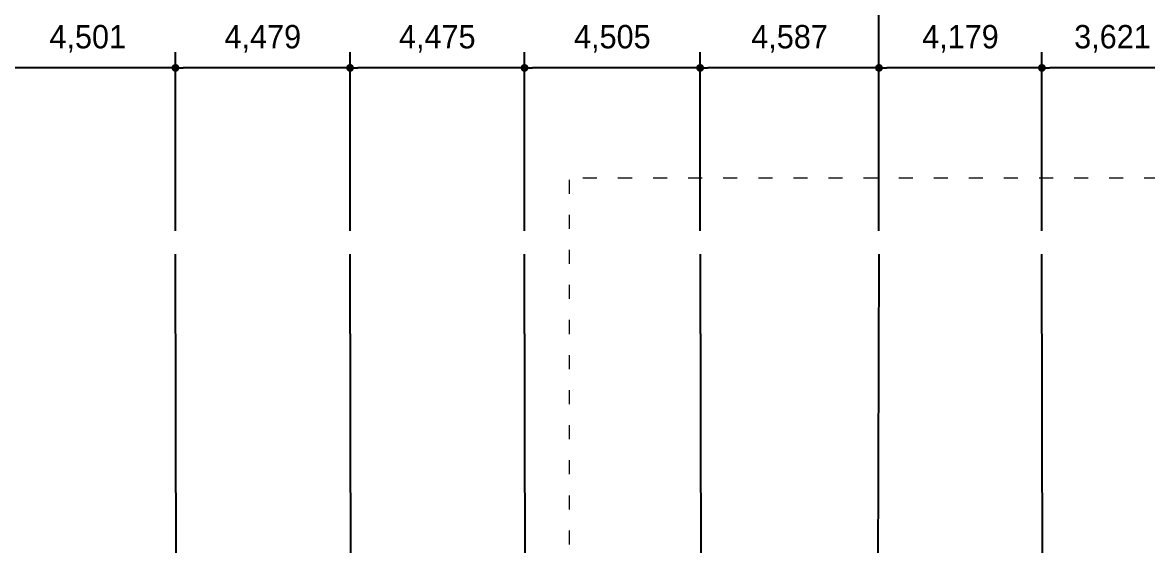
# Model space of a CAD drawing. Header units: millimetres. Extents: x 580267 to 706267, y 28800 to 115200.
# Drawn here: x 633833 to 662689, y 82908 to 96329 of the extents above; entities that cross this region are included whole.
import ezdxf

# ---------------------------------------------------------------- set-up
doc = ezdxf.new("R2010")
doc.units = ezdxf.units.MM
doc.header["$LTSCALE"] = 5
doc.linetypes.add('ACAD_ISO03W100', pattern=[30, 12, -18])
doc.layers.add('HID', color=7, linetype='ACAD_ISO03W100', lineweight=9)
doc.layers.add('중심선', color=1, linetype='Continuous')
doc.layers.add('치수', color=7, linetype='Continuous')
doc.styles.get("Standard").update_dxf_attribs({"font": 'Gulim.ttf'})
doc.dimstyles.new('ISO-25', dxfattribs={"dimscale": 400, "dimtxt": 1.5, "dimasz": 0.5, "dimexe": 1, "dimexo": 1.5, "dimgap": 1, "dimtad": 1, "dimdec": 0, "dimlunit": 6, "dimtxsty": 'Standard', "dimblk": 'DOT', "dimcen": 0, "dimclrd": 256, "dimclre": 256, "dimclrt": 7, "dimadec": 0, "dimazin": 0, "dimtfac": 1, "dimtdec": 0, "dimtix": 1, "dimtmove": 0, "dimatfit": 3, "dimfxl": 1.25, "dimlwd": -1, "dimlwe": -1, "dimarcsym": 0})

# ---------------------------------------------------------------- blocks, each defined once
blk = doc.blocks.new('_Dot')
at = {"color": 0, "linetype": 'ByBlock', "lineweight": -2}
blk.add_line((-0.5, 0), (-1, 0), dxfattribs=at)
at = {"color": 0, "linetype": 'ByBlock', "const_width": 0.5}
blk.add_lwpolyline([(-0.25, 0, 1), (0.25, 0, 1)], format="xyb", close=True, dxfattribs=at)
blk = doc.blocks.new('*D10')
at = {"layer": 'Defpoints', "color": 0}
for p in [(633255, 95164), (633255, 90383), (637756, 90383)]:
    blk.add_point(p, dxfattribs=at)
at = {"layer": '치수'}
for p, q in [((633255, 90983), (633255, 95564)), ((637756, 90983), (637756, 95564)), ((637556, 95164), (633455, 95164))]:
    blk.add_line(p, q, dxfattribs=at)
at = {"layer": '치수', "xscale": 200, "yscale": 200, "zscale": 200, "rotation": 180}
blk.add_blockref('_Dot', (633255, 95164), dxfattribs=at)
at = {"layer": '치수', "xscale": 200, "yscale": 200, "zscale": 200}
blk.add_blockref('_Dot', (637756, 95164), dxfattribs=at)
at = {"layer": '치수', "color": 7, "insert": (635506, 95909), "char_height": 600, "attachment_point": 5}
blk.add_mtext('4,501', dxfattribs=at)
blk = doc.blocks.new('*D11')
at = {"layer": 'Defpoints', "color": 0}
for p in [(637756, 95164), (637756, 90383), (642235, 90383)]:
    blk.add_point(p, dxfattribs=at)
at = {"layer": '치수'}
for p, q in [((637756, 90983), (637756, 95564)), ((642235, 90983), (642235, 95564)), ((642035, 95164), (637956, 95164))]:
    blk.add_line(p, q, dxfattribs=at)
at = {"layer": '치수', "xscale": 200, "yscale": 200, "zscale": 200, "rotation": 180}
blk.add_blockref('_Dot', (637756, 95164), dxfattribs=at)
at = {"layer": '치수', "xscale": 200, "yscale": 200, "zscale": 200}
blk.add_blockref('_Dot', (642235, 95164), dxfattribs=at)
at = {"layer": '치수', "color": 7, "insert": (639996, 95909), "char_height": 600, "attachment_point": 5}
blk.add_mtext('4,479', dxfattribs=at)
blk = doc.blocks.new('*D12')
at = {"layer": 'Defpoints', "color": 0}
for p in [(642235, 95164), (642235, 90383), (646710, 90383)]:
    blk.add_point(p, dxfattribs=at)
at = {"layer": '치수'}
for p, q in [((642235, 90983), (642235, 95564)), ((646710, 90983), (646710, 95564)), ((646510, 95164), (642435, 95164))]:
    blk.add_line(p, q, dxfattribs=at)
at = {"layer": '치수', "xscale": 200, "yscale": 200, "zscale": 200, "rotation": 180}
blk.add_blockref('_Dot', (642235, 95164), dxfattribs=at)
at = {"layer": '치수', "xscale": 200, "yscale": 200, "zscale": 200}
blk.add_blockref('_Dot', (646710, 95164), dxfattribs=at)
at = {"layer": '치수', "color": 7, "insert": (644472, 95909), "char_height": 600, "attachment_point": 5}
blk.add_mtext('4,475', dxfattribs=at)
blk = doc.blocks.new('*D13')
at = {"layer": 'Defpoints', "color": 0}
for p in [(646710, 95164), (646710, 90383), (651214, 90383)]:
    blk.add_point(p, dxfattribs=at)
at = {"layer": '치수'}
for p, q in [((646710, 90983), (646710, 95564)), ((651214, 90983), (651214, 95564)), ((651014, 95164), (646910, 95164))]:
    blk.add_line(p, q, dxfattribs=at)
at = {"layer": '치수', "xscale": 200, "yscale": 200, "zscale": 200, "rotation": 180}
blk.add_blockref('_Dot', (646710, 95164), dxfattribs=at)
at = {"layer": '치수', "xscale": 200, "yscale": 200, "zscale": 200}
blk.add_blockref('_Dot', (651214, 95164), dxfattribs=at)
at = {"layer": '치수', "color": 7, "insert": (648962, 95909), "char_height": 600, "attachment_point": 5}
blk.add_mtext('4,505', dxfattribs=at)
blk = doc.blocks.new('*D14')
at = {"layer": 'Defpoints', "color": 0}
for p in [(651214, 95164), (651214, 90383), (655801, 90383)]:
    blk.add_point(p, dxfattribs=at)
at = {"layer": '치수'}
for p, q in [((651214, 90983), (651214, 95564)), ((655801, 90983), (655801, 95564)), ((655601, 95164), (651414, 95164))]:
    blk.add_line(p, q, dxfattribs=at)
at = {"layer": '치수', "xscale": 200, "yscale": 200, "zscale": 200, "rotation": 180}
blk.add_blockref('_Dot', (651214, 95164), dxfattribs=at)
at = {"layer": '치수', "xscale": 200, "yscale": 200, "zscale": 200}
blk.add_blockref('_Dot', (655801, 95164), dxfattribs=at)
at = {"layer": '치수', "color": 7, "insert": (653508, 95909), "char_height": 600, "attachment_point": 5}
blk.add_mtext('4,587', dxfattribs=at)
blk = doc.blocks.new('*D15')
at = {"layer": 'Defpoints', "color": 0}
for p in [(655801, 95164), (655801, 90383), (659980, 90383)]:
    blk.add_point(p, dxfattribs=at)
at = {"layer": '치수'}
for p, q in [((655801, 90983), (655801, 95564)), ((659980, 90983), (659980, 95564)), ((659780, 95164), (656001, 95164))]:
    blk.add_line(p, q, dxfattribs=at)
at = {"layer": '치수', "xscale": 200, "yscale": 200, "zscale": 200, "rotation": 180}
blk.add_blockref('_Dot', (655801, 95164), dxfattribs=at)
at = {"layer": '치수', "xscale": 200, "yscale": 200, "zscale": 200}
blk.add_blockref('_Dot', (659980, 95164), dxfattribs=at)
at = {"layer": '치수', "color": 7, "insert": (657891, 95909), "char_height": 600, "attachment_point": 5}
blk.add_mtext('4,179', dxfattribs=at)
blk = doc.blocks.new('*D16')
at = {"layer": 'Defpoints', "color": 0}
for p in [(659980, 95164), (659980, 90383), (663601, 90383)]:
    blk.add_point(p, dxfattribs=at)
at = {"layer": '치수'}
for p, q in [((659980, 90983), (659980, 95564)), ((663601, 90983), (663601, 95564)), ((663401, 95164), (660180, 95164))]:
    blk.add_line(p, q, dxfattribs=at)
at = {"layer": '치수', "xscale": 200, "yscale": 200, "zscale": 200, "rotation": 180}
blk.add_blockref('_Dot', (659980, 95164), dxfattribs=at)
at = {"layer": '치수', "xscale": 200, "yscale": 200, "zscale": 200}
blk.add_blockref('_Dot', (663601, 95164), dxfattribs=at)
at = {"layer": '치수', "color": 7, "insert": (661790, 95909), "char_height": 600, "attachment_point": 5}
blk.add_mtext('3,621', dxfattribs=at)
blk = doc.blocks.new('*D58')
at = {"layer": 'Defpoints', "color": 0}
for p in [(674728, 97320), (655801, 90383), (674728, 90383)]:
    blk.add_point(p, dxfattribs=at)
at = {"layer": '치수'}
for p, q in [((655801, 90983), (655801, 97720)), ((674728, 90983), (674728, 97720)), ((656001, 97320), (674528, 97320))]:
    blk.add_line(p, q, dxfattribs=at)
at = {"layer": '치수', "xscale": 200, "yscale": 200, "zscale": 200, "rotation": 180}
blk.add_blockref('_Dot', (655801, 97320), dxfattribs=at)
at = {"layer": '치수', "xscale": 200, "yscale": 200, "zscale": 200}
blk.add_blockref('_Dot', (674728, 97320), dxfattribs=at)
at = {"layer": '치수', "color": 7, "insert": (665265, 98065), "char_height": 600, "attachment_point": 5}
blk.add_mtext('18,927', dxfattribs=at)
blk = doc.blocks.new('*D59')
at = {"layer": 'Defpoints', "color": 0}
for p in [(655801, 97320), (621304, 90383), (655801, 90383)]:
    blk.add_point(p, dxfattribs=at)
at = {"layer": '치수'}
for p, q in [((621304, 90983), (621304, 97720)), ((655801, 90983), (655801, 97720)), ((621504, 97320), (655601, 97320))]:
    blk.add_line(p, q, dxfattribs=at)
at = {"layer": '치수', "xscale": 200, "yscale": 200, "zscale": 200, "rotation": 180}
blk.add_blockref('_Dot', (621304, 97320), dxfattribs=at)
at = {"layer": '치수', "xscale": 200, "yscale": 200, "zscale": 200}
blk.add_blockref('_Dot', (655801, 97320), dxfattribs=at)
at = {"layer": '치수', "color": 7, "insert": (638552, 98065), "char_height": 600, "attachment_point": 5}
blk.add_mtext('34,497', dxfattribs=at)
blk = doc.blocks.new('*D61')
at = {"layer": 'Defpoints', "color": 0}
for p in [(683691, 99477), (607157, 90383), (683691, 90383)]:
    blk.add_point(p, dxfattribs=at)
at = {"layer": '치수'}
for p, q in [((607157, 90983), (607157, 99877)), ((683691, 90983), (683691, 99877)), ((607357, 99477), (683491, 99477))]:
    blk.add_line(p, q, dxfattribs=at)
at = {"layer": '치수', "xscale": 200, "yscale": 200, "zscale": 200, "rotation": 180}
blk.add_blockref('_Dot', (607157, 99477), dxfattribs=at)
at = {"layer": '치수', "xscale": 200, "yscale": 200, "zscale": 200}
blk.add_blockref('_Dot', (683691, 99477), dxfattribs=at)
at = {"layer": '치수', "color": 7, "insert": (645424, 100222), "char_height": 600, "attachment_point": 5}
blk.add_mtext('76,534', dxfattribs=at)

msp = doc.modelspace()

# ---------------------------------------------------------------- linework, layer by layer
at = {"layer": 'HID', "ltscale": 6}
for p in [(647867.3, 82034.9), (663867.3, 92334.9)]:
    msp.add_line(p, (647867.3, 92334.9), dxfattribs=at)
at = {"layer": '중심선'}
for p, q in [((637806.6, 67920.2), (637756.3, 90383)), ((642285.1, 67932.2), (642234.8, 90383)), ((646760.1, 67944.3), (646709.8, 90383)), ((651214.3, 90383), (651264.6, 67956.4)), ((655801.1, 90383), (655716.2, 67968.4)), ((660018.6, 73165.6), (659980.1, 90383))]:
    msp.add_line(p, q, dxfattribs=at)

# ---------------------------------------------------------------- dimensions: what is measured, and where the dimension line sits
at = {"layer": '치수'}
for base, p1, p2, picture, middle in [((683690.7, 99476.6), (607157, 90383), (683690.7, 90383.4), '*D61', (645423.8, 100221.7)), ((655801.1, 97320.1), (621303.7, 90382.6), (655801.1, 90383), '*D59', (638552.4, 98065.2)), ((674728.3, 97320.1), (655801.1, 90382.8), (674728.3, 90383), '*D58', (665264.7, 98065.2))]:
    dim = msp.add_linear_dim(base=base, p1=p1, p2=p2, dimstyle='ISO-25', dxfattribs=at)
    dim.commit()
    dim.dimension.update_dxf_attribs({"geometry": picture, "text_midpoint": middle})
for base, p1, p2, picture, middle in [((633255.3, 95163.8), (637756.3, 90383), (633255.3, 90383), '*D10', (635505.8, 95908.9)), ((637756.2861, 95163.7739), (642234.7973, 90383.0437), (637756.2861, 90383.0437), '*D11', (639995.5417, 95908.9137)), ((642234.8, 95163.8), (646709.8, 90383), (642234.8, 90383), '*D12', (644472.3, 95908.9)), ((646709.8085, 95163.7739), (651214.3198, 90383.0437), (646709.8085, 90383.0437), '*D13', (648962.0642, 95908.9137)), ((651214.3, 95163.8), (655801.1, 90383), (651214.3, 90383), '*D14', (653507.7, 95908.9)), ((655801.1, 95163.8), (659980.1, 90383), (655801.1, 90383), '*D15', (657890.6, 95908.9)), ((659980.0724, 95163.7739), (663600.6456, 90383.0437), (659980.0724, 90383.0437), '*D16', (661790.359, 95908.9137))]:
    dim = msp.add_linear_dim(base=base, p1=p1, p2=p2, angle=180, dimstyle='ISO-25', dxfattribs=at)
    dim.commit()
    dim.dimension.update_dxf_attribs({"geometry": picture, "text_midpoint": middle})

doc.saveas('drawing.dxf')
